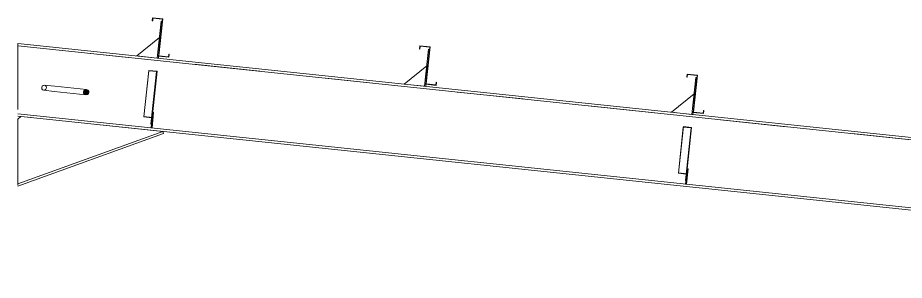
# Model space of a CAD drawing. Header units: millimetres. Extents: x -88 to 735, y -128 to 446.
# Drawn here: x 520.32 to 547.12, y 40.67 to 48.62 of the extents above; entities that cross this region are included whole.
import ezdxf

# ---------------------------------------------------------------- set-up
doc = ezdxf.new("R2010")
doc.units = ezdxf.units.MM
doc.linetypes.add('XKITLINE00', pattern=[0])
doc.linetypes.add('XKITLINE02', pattern=[4, 2, -2])
doc.layers.add('Part', color=2, linetype='Continuous', lineweight=0)

# ---------------------------------------------------------------- blocks, each defined once
blk = doc.blocks.new('*A1')
at = {"layer": 'Part'}
blk.add_hatch(color=3, dxfattribs=at).paths.add_polyline_path([(540.445, 45.308), (540.447, 45.323), (540.695, 45.297), (540.664, 44.996), (540.651, 44.997), (540.681, 45.283)], flags=17)
blk = doc.blocks.new('*A129')
at = {"layer": 'Part'}
blk.add_hatch(color=3, dxfattribs=at).paths.add_polyline_path([(524.884, 47.436), (524.892, 47.518), (524.904, 47.517), (524.894, 47.424), (524.583, 47.456), (524.701, 48.576), (524.413, 48.607), (524.404, 48.525), (524.393, 48.526), (524.403, 48.619), (524.714, 48.586), (524.595, 47.466)], flags=17)
blk = doc.blocks.new('*A136')
at = {"layer": 'Part'}
blk.add_hatch(color=3, dxfattribs=at).paths.add_polyline_path([(524.285, 47.012), (524.286, 47.027), (524.535, 47.001), (524.503, 46.7), (524.491, 46.701), (524.521, 46.987)], flags=17)
blk = doc.blocks.new('*A214')
at = {"layer": 'Part'}
blk.add_hatch(color=3, dxfattribs=at).paths.add_polyline_path([(522.444, 46.43), (522.472, 46.398), (522.479, 46.358), (522.464, 46.321), (522.43, 46.296), (522.386, 46.29), (522.345, 46.305), (522.316, 46.336), (522.309, 46.376), (522.325, 46.414), (522.359, 46.439), (522.402, 46.445)], flags=17)
blk = doc.blocks.new('*A222')
at = {"layer": 'Part'}
blk.add_hatch(color=3, dxfattribs=at).paths.add_polyline_path([(541.044, 45.731), (541.053, 45.813), (541.064, 45.812), (541.054, 45.719), (540.743, 45.752), (540.862, 46.872), (540.573, 46.902), (540.564, 46.82), (540.553, 46.821), (540.563, 46.915), (540.874, 46.882), (540.756, 45.762)], flags=17)
blk = doc.blocks.new('*A223')
at = {"layer": 'Part'}
blk.add_hatch(color=3, dxfattribs=at).paths.add_polyline_path([(541.044, 45.731), (541.053, 45.813), (541.064, 45.812), (541.054, 45.719), (540.743, 45.752), (540.862, 46.872), (540.573, 46.902), (540.564, 46.82), (540.553, 46.821), (540.563, 46.915), (540.874, 46.882), (540.756, 45.762)], flags=17)
blk = doc.blocks.new('*A224')
at = {"layer": 'Part'}
blk.add_hatch(color=3, dxfattribs=at).paths.add_polyline_path([(532.964, 46.584), (532.973, 46.666), (532.984, 46.664), (532.974, 46.571), (532.663, 46.604), (532.781, 47.724), (532.493, 47.754), (532.484, 47.672), (532.473, 47.674), (532.483, 47.767), (532.794, 47.734), (532.676, 46.614)], flags=17)
blk = doc.blocks.new('*A225')
at = {"layer": 'Part'}
blk.add_hatch(color=3, dxfattribs=at).paths.add_polyline_path([(532.964, 46.584), (532.973, 46.666), (532.984, 46.664), (532.974, 46.571), (532.663, 46.604), (532.781, 47.724), (532.493, 47.754), (532.484, 47.672), (532.473, 47.674), (532.483, 47.767), (532.794, 47.734), (532.676, 46.614)], flags=17)
blk = doc.blocks.new('*A226')
at = {"layer": 'Part'}
blk.add_hatch(color=3, dxfattribs=at).paths.add_polyline_path([(524.884, 47.436), (524.892, 47.518), (524.904, 47.517), (524.894, 47.424), (524.583, 47.456), (524.701, 48.576), (524.413, 48.607), (524.404, 48.525), (524.393, 48.526), (524.403, 48.619), (524.714, 48.586), (524.595, 47.466)], flags=17)
blk = doc.blocks.new('*A629')
at = {"layer": 'Part', "color": 2, "linetype": 'XKITLINE00', "lineweight": 0}
for p, q in [((540.445, 45.308), (540.298, 43.912)), ((540.445, 45.308), (540.447, 45.323)), ((540.681, 45.283), (540.445, 45.308)), ((540.447, 45.323), (540.695, 45.297)), ((540.695, 45.297), (540.542, 43.845)), ((540.651, 44.997), (540.681, 45.283)), ((540.651, 44.997), (540.514, 43.692)), ((540.651, 44.997), (540.664, 44.996)), ((540.298, 43.912), (540.534, 43.887)), ((540.514, 43.692), (540.526, 43.691))]:
    blk.add_line(p, q, dxfattribs=at)
at = {"layer": 'Part', "color": 7, "linetype": 'XKITLINE02', "lineweight": 0}
for p, q in [((540.299, 43.922), (540.548, 43.896)), ((540.526, 43.691), (540.542, 43.845))]:
    blk.add_line(p, q, dxfattribs=at)
blk = doc.blocks.new('*A630')
at = {"layer": 'Part', "color": 2, "linetype": 'XKITLINE00', "lineweight": 0}
blk.add_line((540.771, 46.314), (540.084, 45.758), dxfattribs=at)
at = {"layer": 'Part', "color": 7, "linetype": 'XKITLINE02', "lineweight": 0}
for p, q in [((540.706, 45.693), (540.771, 46.314)), ((540.084, 45.758), (540.706, 45.693))]:
    blk.add_line(p, q, dxfattribs=at)
blk = doc.blocks.new('*A631')
at = {"layer": 'Part', "color": 2, "linetype": 'XKITLINE00', "lineweight": 0}
for p, q in [((540.824, 46.812), (540.706, 45.693)), ((540.855, 46.808), (540.824, 46.812)), ((540.743, 45.752), (540.737, 45.69))]:
    blk.add_line(p, q, dxfattribs=at)
at = {"layer": 'Part', "color": 7, "linetype": 'XKITLINE02', "lineweight": 0}
for p, q in [((540.743, 45.752), (540.855, 46.808)), ((540.737, 45.69), (540.706, 45.693))]:
    blk.add_line(p, q, dxfattribs=at)
blk = doc.blocks.new('*A632')
at = {"layer": 'Part', "color": 2, "linetype": 'XKITLINE00', "lineweight": 0}
blk.add_line((532.691, 47.167), (532.004, 46.611), dxfattribs=at)
at = {"layer": 'Part', "color": 7, "linetype": 'XKITLINE02', "lineweight": 0}
for p, q in [((532.626, 46.545), (532.691, 47.167)), ((532.004, 46.611), (532.626, 46.545))]:
    blk.add_line(p, q, dxfattribs=at)
blk = doc.blocks.new('*A633')
at = {"layer": 'Part', "color": 2, "linetype": 'XKITLINE00', "lineweight": 0}
for p, q in [((532.744, 47.664), (532.626, 46.545)), ((532.775, 47.661), (532.744, 47.664)), ((532.663, 46.604), (532.657, 46.542))]:
    blk.add_line(p, q, dxfattribs=at)
at = {"layer": 'Part', "color": 7, "linetype": 'XKITLINE02', "lineweight": 0}
for p, q in [((532.663, 46.604), (532.775, 47.661)), ((532.657, 46.542), (532.626, 46.545))]:
    blk.add_line(p, q, dxfattribs=at)
blk = doc.blocks.new('*A1032')
at = {"layer": 'Part', "color": 2, "linetype": 'XKITLINE00', "lineweight": 0}
for p, q in [((524.393, 48.526), (524.403, 48.619)), ((524.404, 48.525), (524.393, 48.526)), ((524.403, 48.619), (524.714, 48.586)), ((524.413, 48.607), (524.404, 48.525)), ((524.701, 48.576), (524.413, 48.607)), ((524.583, 47.456), (524.701, 48.576)), ((524.714, 48.586), (524.595, 47.466)), ((524.894, 47.424), (524.583, 47.456)), ((524.595, 47.466), (524.884, 47.436)), ((524.884, 47.436), (524.892, 47.518)), ((524.892, 47.518), (524.904, 47.517)), ((524.904, 47.517), (524.894, 47.424))]:
    blk.add_line(p, q, dxfattribs=at)
blk = doc.blocks.new('*A1037')
at = {"layer": 'Part', "color": 2, "linetype": 'XKITLINE00', "lineweight": 0}
for p, q in [((566.858, 42.934), (520.325, 47.843)), ((520.325, 47.773), (567.176, 42.832)), ((567.425, 40.744), (520.325, 45.712)), ((567.425, 40.675), (520.325, 45.643))]:
    blk.add_line(p, q, dxfattribs=at)
at = {"layer": 'Part', "color": 7, "linetype": 'XKITLINE02', "lineweight": 0}
for p, q in [((520.325, 47.843), (520.325, 45.643)), ((567.425, 42.805), (520.325, 47.773)), ((567.425, 42.875), (566.858, 42.934)), ((567.425, 42.875), (567.425, 40.675))]:
    blk.add_line(p, q, dxfattribs=at)
blk = doc.blocks.new('*A1060')
at = {"layer": 'Part', "color": 7, "linetype": 'XKITLINE02', "lineweight": 0}
for p, q in [((524.286, 47.027), (524.138, 45.616)), ((524.521, 46.987), (524.353, 45.396)), ((524.366, 45.395), (524.535, 47.001)), ((524.138, 45.616), (524.374, 45.591)), ((524.139, 45.627), (524.387, 45.6)), ((524.353, 45.396), (524.366, 45.395))]:
    blk.add_line(p, q, dxfattribs=at)
blk = doc.blocks.new('*A1061')
at = {"layer": 'Part', "color": 2, "linetype": 'XKITLINE00', "lineweight": 0}
for p, q in [((524.285, 47.012), (524.138, 45.616)), ((524.285, 47.012), (524.286, 47.027)), ((524.521, 46.987), (524.285, 47.012)), ((524.286, 47.027), (524.535, 47.001)), ((524.535, 47.001), (524.382, 45.549)), ((524.491, 46.701), (524.521, 46.987)), ((524.491, 46.701), (524.353, 45.396)), ((524.491, 46.701), (524.503, 46.7)), ((524.138, 45.616), (524.374, 45.591)), ((524.353, 45.396), (524.366, 45.395))]:
    blk.add_line(p, q, dxfattribs=at)
at = {"layer": 'Part', "color": 7, "linetype": 'XKITLINE02', "lineweight": 0}
for p, q in [((524.139, 45.627), (524.387, 45.6)), ((524.366, 45.395), (524.382, 45.549))]:
    blk.add_line(p, q, dxfattribs=at)
blk = doc.blocks.new('*A1062')
at = {"layer": 'Part', "color": 2, "linetype": 'XKITLINE00', "lineweight": 0}
for p, q in [((520.416, 45.633), (520.325, 45.552)), ((524.709, 45.181), (520.325, 43.591)), ((524.732, 45.116), (520.325, 43.518)), ((524.732, 45.116), (524.709, 45.181))]:
    blk.add_line(p, q, dxfattribs=at)
at = {"layer": 'Part', "color": 7, "linetype": 'XKITLINE02', "lineweight": 0}
for p, q in [((524.709, 45.181), (520.416, 45.633)), ((520.325, 45.552), (520.325, 43.518))]:
    blk.add_line(p, q, dxfattribs=at)
blk = doc.blocks.new('*A1063')
at = {"layer": 'Part', "color": 7, "linetype": 'XKITLINE02', "lineweight": 0}
for p, q in [((524.382, 45.549), (524.403, 45.753)), ((524.364, 45.38), (524.395, 45.377)), ((524.385, 45.284), (524.354, 45.287))]:
    blk.add_line(p, q, dxfattribs=at)
at = {"layer": 'Part', "color": 2, "linetype": 'XKITLINE00', "lineweight": 0}
for p, q in [((524.434, 45.75), (524.385, 45.284)), ((524.403, 45.753), (524.434, 45.75)), ((524.354, 45.287), (524.382, 45.549))]:
    blk.add_line(p, q, dxfattribs=at)
blk = doc.blocks.new('*A1064')
at = {"layer": 'Part', "color": 7, "linetype": 'XKITLINE02', "lineweight": 0}
for p, q in [((524.403, 45.753), (524.354, 45.287)), ((524.385, 45.284), (524.434, 45.75)), ((524.434, 45.75), (524.403, 45.753)), ((524.364, 45.38), (524.395, 45.377)), ((524.354, 45.287), (524.385, 45.284))]:
    blk.add_line(p, q, dxfattribs=at)
blk = doc.blocks.new('*A1065')
at = {"layer": 'Part', "color": 2, "linetype": 'XKITLINE00', "lineweight": 0}
blk.add_line((524.611, 48.019), (523.924, 47.463), dxfattribs=at)
at = {"layer": 'Part', "color": 7, "linetype": 'XKITLINE02', "lineweight": 0}
for p, q in [((524.545, 47.397), (524.611, 48.019)), ((523.924, 47.463), (524.545, 47.397))]:
    blk.add_line(p, q, dxfattribs=at)
blk = doc.blocks.new('*A1066')
at = {"layer": 'Part', "color": 2, "linetype": 'XKITLINE00', "lineweight": 0}
for p, q in [((524.663, 48.516), (524.545, 47.397)), ((524.695, 48.513), (524.663, 48.516)), ((524.583, 47.456), (524.576, 47.394))]:
    blk.add_line(p, q, dxfattribs=at)
at = {"layer": 'Part', "color": 7, "linetype": 'XKITLINE02', "lineweight": 0}
for p, q in [((524.583, 47.456), (524.695, 48.513)), ((524.576, 47.394), (524.545, 47.397))]:
    blk.add_line(p, q, dxfattribs=at)
blk = doc.blocks.new('*A1071')
at = {"layer": 'Part', "color": 7, "linetype": 'XKITLINE02', "lineweight": 0}
for p, q in [((540.542, 43.845), (540.564, 44.049)), ((540.546, 43.579), (540.515, 43.583)), ((540.524, 43.676), (540.556, 43.672))]:
    blk.add_line(p, q, dxfattribs=at)
at = {"layer": 'Part', "color": 2, "linetype": 'XKITLINE00', "lineweight": 0}
for p, q in [((540.595, 44.045), (540.546, 43.579)), ((540.564, 44.049), (540.595, 44.045)), ((540.515, 43.583), (540.542, 43.845))]:
    blk.add_line(p, q, dxfattribs=at)
blk = doc.blocks.new('*A1072')
at = {"layer": 'Part', "color": 7, "linetype": 'XKITLINE02', "lineweight": 0}
for p, q in [((540.564, 44.049), (540.515, 43.583)), ((540.546, 43.579), (540.595, 44.045)), ((540.595, 44.045), (540.564, 44.049)), ((540.515, 43.583), (540.546, 43.579)), ((540.524, 43.676), (540.556, 43.672))]:
    blk.add_line(p, q, dxfattribs=at)
blk = doc.blocks.new('*A1073')
at = {"layer": 'Part', "color": 7, "linetype": 'XKITLINE02', "lineweight": 0}
for p, q in [((540.447, 45.323), (540.298, 43.912)), ((540.526, 43.691), (540.695, 45.297)), ((540.681, 45.283), (540.514, 43.692)), ((540.298, 43.912), (540.534, 43.887)), ((540.299, 43.922), (540.548, 43.896)), ((540.514, 43.692), (540.526, 43.691))]:
    blk.add_line(p, q, dxfattribs=at)
blk = doc.blocks.new('*A1286')
at = {"layer": 'Part', "color": 7, "linetype": 'XKITLINE02', "lineweight": 0}
for p, q in [((521.049, 46.509), (521.062, 46.547)), ((521.054, 46.469), (521.049, 46.509)), ((521.077, 46.438), (521.054, 46.469)), ((521.062, 46.547), (521.091, 46.573)), ((521.112, 46.424), (521.077, 46.438)), ((521.091, 46.573), (521.128, 46.579)), ((521.148, 46.431), (521.112, 46.424)), ((521.425, 46.391), (521.112, 46.424)), ((521.442, 46.546), (521.128, 46.579)), ((521.128, 46.579), (521.162, 46.565)), ((521.177, 46.456), (521.148, 46.431)), ((521.162, 46.565), (521.185, 46.534)), ((521.191, 46.494), (521.177, 46.456)), ((521.185, 46.534), (521.191, 46.494))]:
    blk.add_line(p, q, dxfattribs=at)
at = {"layer": 'Part', "color": 2, "linetype": 'XKITLINE00', "lineweight": 0}
for p, q in [((522.386, 46.29), (521.425, 46.391)), ((522.402, 46.445), (521.442, 46.546)), ((522.325, 46.414), (522.309, 46.376)), ((522.309, 46.376), (522.316, 46.336)), ((522.359, 46.439), (522.325, 46.414)), ((522.402, 46.445), (522.359, 46.439)), ((522.444, 46.43), (522.402, 46.445)), ((522.472, 46.398), (522.444, 46.43)), ((522.479, 46.358), (522.472, 46.398)), ((522.316, 46.336), (522.345, 46.305)), ((522.345, 46.305), (522.386, 46.29)), ((522.386, 46.29), (522.43, 46.296)), ((522.43, 46.296), (522.464, 46.321)), ((522.464, 46.321), (522.479, 46.358))]:
    blk.add_line(p, q, dxfattribs=at)
blk = doc.blocks.new('*A1294')
at = {"layer": 'Part', "color": 2, "linetype": 'XKITLINE00', "lineweight": 0}
for p, q in [((540.553, 46.821), (540.563, 46.915)), ((540.563, 46.915), (540.874, 46.882)), ((540.573, 46.902), (540.564, 46.82)), ((540.862, 46.872), (540.573, 46.902)), ((540.564, 46.82), (540.553, 46.821)), ((540.743, 45.752), (540.862, 46.872)), ((540.874, 46.882), (540.756, 45.762)), ((541.054, 45.719), (540.743, 45.752)), ((540.756, 45.762), (541.044, 45.731)), ((541.044, 45.731), (541.053, 45.813)), ((541.053, 45.813), (541.064, 45.812)), ((541.064, 45.812), (541.054, 45.719))]:
    blk.add_line(p, q, dxfattribs=at)
blk = doc.blocks.new('*A1295')
at = {"layer": 'Part', "color": 2, "linetype": 'XKITLINE00', "lineweight": 0}
for p, q in [((540.553, 46.821), (540.563, 46.915)), ((540.563, 46.915), (540.874, 46.882)), ((540.573, 46.902), (540.564, 46.82)), ((540.862, 46.872), (540.573, 46.902)), ((540.564, 46.82), (540.553, 46.821)), ((540.743, 45.752), (540.862, 46.872)), ((540.874, 46.882), (540.756, 45.762)), ((541.054, 45.719), (540.743, 45.752)), ((540.756, 45.762), (541.044, 45.731)), ((541.044, 45.731), (541.053, 45.813)), ((541.053, 45.813), (541.064, 45.812)), ((541.064, 45.812), (541.054, 45.719))]:
    blk.add_line(p, q, dxfattribs=at)
blk = doc.blocks.new('*A1296')
at = {"layer": 'Part', "color": 2, "linetype": 'XKITLINE00', "lineweight": 0}
for p, q in [((532.473, 47.674), (532.483, 47.767)), ((532.483, 47.767), (532.794, 47.734)), ((532.493, 47.754), (532.484, 47.672)), ((532.781, 47.724), (532.493, 47.754)), ((532.663, 46.604), (532.781, 47.724)), ((532.794, 47.734), (532.676, 46.614)), ((532.484, 47.672), (532.473, 47.674)), ((532.964, 46.584), (532.973, 46.666)), ((532.973, 46.666), (532.984, 46.664)), ((532.984, 46.664), (532.974, 46.571)), ((532.974, 46.571), (532.663, 46.604)), ((532.676, 46.614), (532.964, 46.584))]:
    blk.add_line(p, q, dxfattribs=at)
blk = doc.blocks.new('*A1297')
at = {"layer": 'Part', "color": 2, "linetype": 'XKITLINE00', "lineweight": 0}
for p, q in [((532.473, 47.674), (532.483, 47.767)), ((532.483, 47.767), (532.794, 47.734)), ((532.493, 47.754), (532.484, 47.672)), ((532.781, 47.724), (532.493, 47.754)), ((532.663, 46.604), (532.781, 47.724)), ((532.794, 47.734), (532.676, 46.614)), ((532.484, 47.672), (532.473, 47.674)), ((532.964, 46.584), (532.973, 46.666)), ((532.973, 46.666), (532.984, 46.664)), ((532.984, 46.664), (532.974, 46.571)), ((532.974, 46.571), (532.663, 46.604)), ((532.676, 46.614), (532.964, 46.584))]:
    blk.add_line(p, q, dxfattribs=at)
blk = doc.blocks.new('*A1298')
at = {"layer": 'Part', "color": 2, "linetype": 'XKITLINE00', "lineweight": 0}
for p, q in [((524.393, 48.526), (524.403, 48.619)), ((524.404, 48.525), (524.393, 48.526)), ((524.403, 48.619), (524.714, 48.586)), ((524.413, 48.607), (524.404, 48.525)), ((524.701, 48.576), (524.413, 48.607)), ((524.583, 47.456), (524.701, 48.576)), ((524.714, 48.586), (524.595, 47.466)), ((524.894, 47.424), (524.583, 47.456)), ((524.595, 47.466), (524.884, 47.436)), ((524.884, 47.436), (524.892, 47.518)), ((524.892, 47.518), (524.904, 47.517)), ((524.904, 47.517), (524.894, 47.424))]:
    blk.add_line(p, q, dxfattribs=at)

msp = doc.modelspace()

# ---------------------------------------------------------------- block references
at = {"lineweight": 0}
for name in ['*A129', '*A226', '*A1032', '*A1298', '*A1066', '*A1065', '*A1037', '*A224', '*A225', '*A1296', '*A1297', '*A633', '*A1060', '*A1061', '*A136', '*A632', '*A222', '*A223', '*A1294', '*A1295', '*A631', '*A1286', '*A214', '*A630', '*A1062', '*A1063', '*A1064', '*A629', '*A1073', '*A1', '*A1071', '*A1072']:
    msp.add_blockref(name, (0, 0), dxfattribs=at)

doc.saveas('drawing.dxf')
